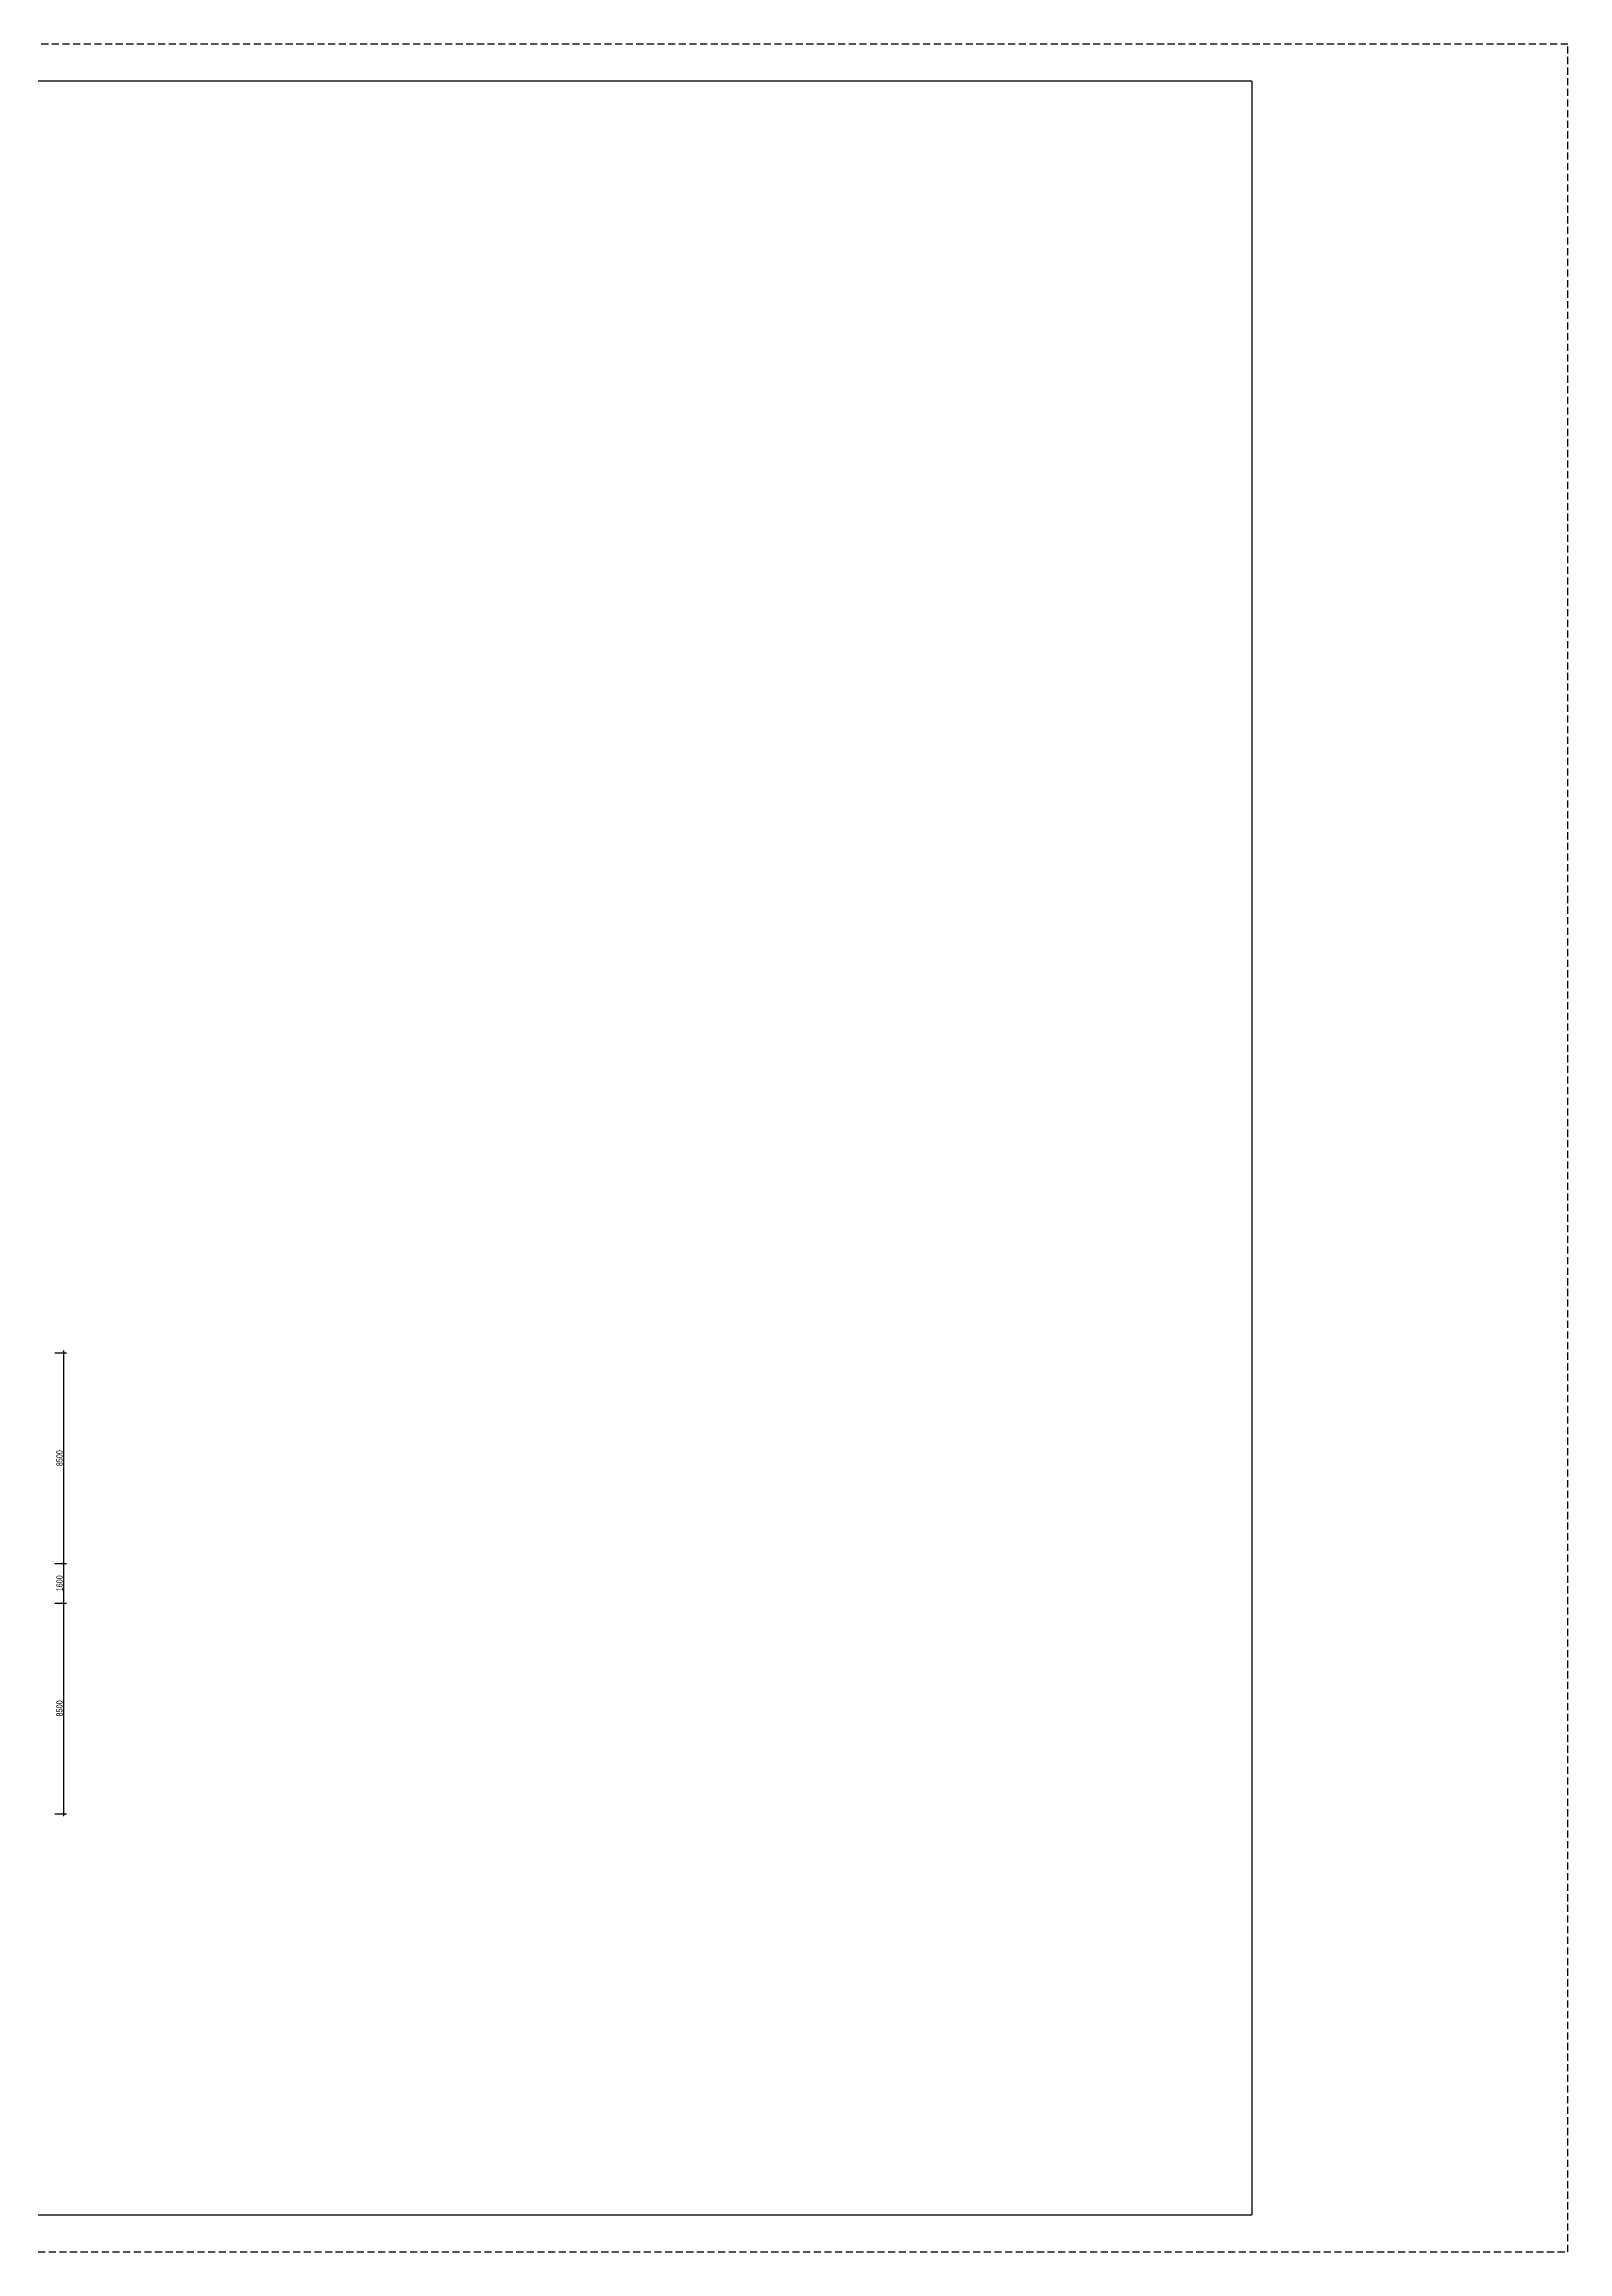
# Model space of a CAD drawing. Header units: millimetres. Extents: x 43 to 126043, y -89269 to -169.
# Drawn here: x 64582 to 126043, y -89269 to -169 of the extents above; entities that cross this region are included whole.
import ezdxf

# ---------------------------------------------------------------- set-up
doc = ezdxf.new("R2010")
doc.units = ezdxf.units.MM
doc.linetypes.add('HIDDEN', pattern=[9.525, 6.35, -3.175])
doc.layers.get('0').update_dxf_attribs({"color": 231})
doc.layers.get('DefPoints').update_dxf_attribs({"color": 191})
doc.layers.add('S-DIM', color=231, linetype='Continuous')
doc.styles.add('VTK_Arial', font='arial.ttf', dxfattribs={"width": 0.8})
doc.dimstyles.new('A-2.5-DIM100', dxfattribs={"dimscale": 100, "dimtxt": 2.5, "dimasz": 1, "dimexe": 1, "dimexo": 0, "dimgap": 0.5, "dimtad": 1, "dimdec": 0, "dimzin": 12, "dimdsep": 46, "dimtxsty": 'VTK_Arial', "dimblk": 'ARCHTICK', "dimcen": 0, "dimdle": 1, "dimclrd": 256, "dimclre": 256, "dimclrt": 7, "dimadec": 1, "dimazin": 3, "dimtfac": 1, "dimtdec": 0, "dimtmove": 0, "dimatfit": 2, "dimfxl": 20, "dimtolj": 1, "dimtzin": 0, "dimlwd": -1, "dimlwe": -1, "dimarcsym": 0})

# ---------------------------------------------------------------- blocks, each defined once
blk = doc.blocks.new('VTK-A1_BoKhungTen')
at = {"layer": 'DefPoints', "linetype": 'HIDDEN', "ltscale": 0.3}
blk.add_lwpolyline([(0, -594), (840, -594), (840, 0), (0, 0)], close=True, dxfattribs=at)
at = {"layer": 'DefPoints'}
for points in [[(755, -10), (30, -10), (30, -584), (755, -584)], [(755, -10), (755, -584)]]:
    blk.add_lwpolyline(points, dxfattribs=at)
blk = doc.blocks.new('_ArchTick')
at = {"color": 0, "linetype": 'ByBlock', "const_width": 0.15}
blk.add_lwpolyline([(-0.5, -0.5), (0.5, 0.5)], dxfattribs=at)
blk = doc.blocks.new('*D213')
at = {"layer": 'DefPoints', "color": 0, "transparency": 16777216}
for p in [(65018, -63087), (65379, -63087), (65018, -71587)]:
    blk.add_point(p, dxfattribs=at)
at = {"layer": 'S-DIM', "transparency": 16777216}
for p, q in [((65018, -63087), (65479, -63087)), ((65379, -71687), (65379, -62987)), ((65018, -71587), (65479, -71587))]:
    blk.add_line(p, q, dxfattribs=at)
at = {"layer": 'S-DIM', "transparency": 16777216, "xscale": 100, "yscale": 100, "zscale": 100}
for p, rotation in [((65379, -63087), 90), ((65379, -71587), 270)]:
    blk.add_blockref('_ArchTick', p, dxfattribs=dict(at, rotation=rotation))
at = {"layer": 'S-DIM', "color": 7, "transparency": 16777216, "insert": (65201, -67337), "char_height": 250, "attachment_point": 5, "rotation": 90, "style": 'VTK_Arial'}
blk.add_mtext('\\A1;8500', dxfattribs=at)
blk = doc.blocks.new('*D214')
at = {"layer": 'DefPoints', "color": 0, "transparency": 16777216}
for p in [(65018, -61487), (65379, -61487), (65018, -63087)]:
    blk.add_point(p, dxfattribs=at)
at = {"layer": 'S-DIM', "transparency": 16777216}
for p, q in [((65379, -63187), (65379, -61387)), ((65018, -61487), (65479, -61487)), ((65018, -63087), (65479, -63087))]:
    blk.add_line(p, q, dxfattribs=at)
at = {"layer": 'S-DIM', "transparency": 16777216, "xscale": 100, "yscale": 100, "zscale": 100}
for p, rotation in [((65379, -61487), 90), ((65379, -63087), 270)]:
    blk.add_blockref('_ArchTick', p, dxfattribs=dict(at, rotation=rotation))
at = {"layer": 'S-DIM', "color": 7, "transparency": 16777216, "insert": (65201, -62287), "char_height": 250, "attachment_point": 5, "rotation": 90, "style": 'VTK_Arial'}
blk.add_mtext('\\A1;1600', dxfattribs=at)
blk = doc.blocks.new('*D215')
at = {"layer": 'DefPoints', "color": 0, "transparency": 16777216}
for p in [(65018, -52987), (65379, -52987), (65018, -61487)]:
    blk.add_point(p, dxfattribs=at)
at = {"layer": 'S-DIM', "transparency": 16777216}
for p, q in [((65018, -52987), (65479, -52987)), ((65379, -61587), (65379, -52887)), ((65018, -61487), (65479, -61487))]:
    blk.add_line(p, q, dxfattribs=at)
at = {"layer": 'S-DIM', "transparency": 16777216, "xscale": 100, "yscale": 100, "zscale": 100}
for p, rotation in [((65379, -52987), 90), ((65379, -61487), 270)]:
    blk.add_blockref('_ArchTick', p, dxfattribs=dict(at, rotation=rotation))
at = {"layer": 'S-DIM', "color": 7, "transparency": 16777216, "insert": (65201, -57237), "char_height": 250, "attachment_point": 5, "rotation": 90, "style": 'VTK_Arial'}
blk.add_mtext('\\A1;8500', dxfattribs=at)

msp = doc.modelspace()

# ---------------------------------------------------------------- block references
at = {"layer": 'DefPoints', "xscale": 150, "yscale": 150, "zscale": 150}
msp.add_blockref('VTK-A1_BoKhungTen', (43.4, -168.9), dxfattribs=at)

# ---------------------------------------------------------------- dimensions: what is measured, and where the dimension line sits
at = {"layer": 'S-DIM'}
for base, p1, p2, picture, middle in [((65378.5, -52986.7), (65017.8, -61486.7), (65017.8, -52986.7), '*D215', (65200.9, -57236.7)), ((65378.5, -61486.7), (65017.8, -63086.8), (65017.8, -61486.7), '*D214', (65200.9, -62286.8))]:
    dim = msp.add_linear_dim(base=base, p1=p1, p2=p2, angle=270, dimstyle='A-2.5-DIM100', override={"dimpost": '\\X', "dimtmove": 1}, dxfattribs=at)
    dim.commit()
    dim.dimension.update_dxf_attribs({"geometry": picture, "text_midpoint": middle})
dim = msp.add_aligned_dim(p1=(65017.8, -71586.8), p2=(65017.8, -63086.8), distance=-360.8, dimstyle='A-2.5-DIM100', override={"dimpost": '\\X'}, dxfattribs=at)
dim.commit()
dim.dimension.update_dxf_attribs({"geometry": '*D213', "text_midpoint": (65200.9, -67336.8)})

doc.saveas('drawing.dxf')
